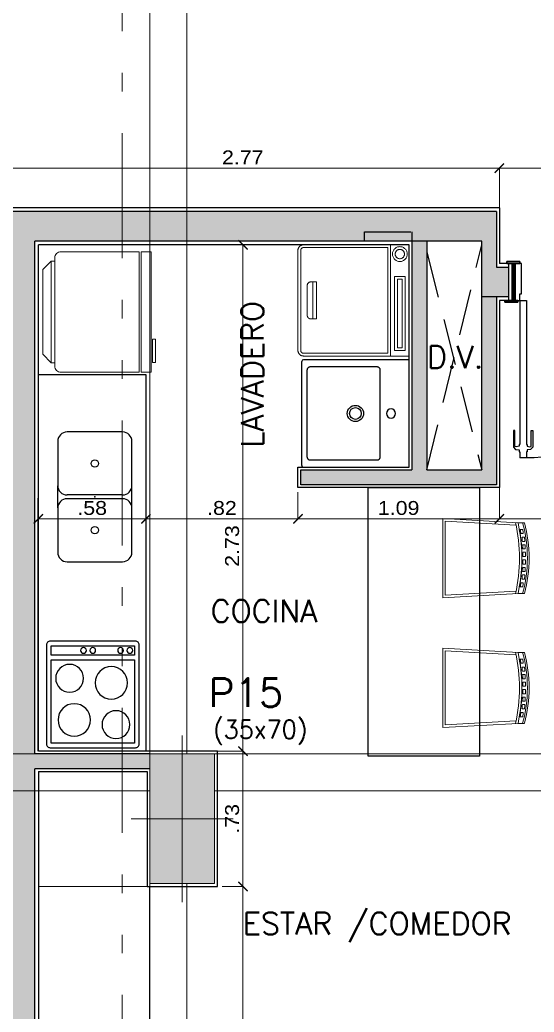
# Model space of a CAD drawing. Header units: metres. Extents: x 219 to 707, y -561 to -17.
# Drawn here: x 350.94 to 353.72, y -131.46 to -126.1 of the extents above; entities that cross this region are included whole.
import ezdxf
from ezdxf.enums import TextEntityAlignment as Align

# ---------------------------------------------------------------- set-up
doc = ezdxf.new("R2010")
doc.units = ezdxf.units.M
for name, pattern in [('CYPE_RAYAPUNTOPUNTO', [0.45, 0.225, -0.075, 0, -0.075, 0, -0.075]), ('HIDDEN', [0.375, 0.25, -0.125]), ('HIDDEN2', [4.7625, 3.175, -1.5875])]:
    doc.linetypes.add(name, pattern=pattern)
for name, color, linetype in [('A-Aberturas', 2, 'Continuous'), ('A-Equipamiento fijo', 253, 'Continuous'), ('A-Muros', 4, 'Continuous'), ('A-Proyección', 1, 'HIDDEN'), ('A-Revoques', 1, 'Continuous'), ('A-Texto', 3, 'Continuous'), ('Dr Ejes en bloque', 4, 'Continuous'), ('TCOTA', 1, 'Continuous')]:
    doc.layers.add(name, color=color, linetype=linetype)
for name, color, linetype, lineweight in [('A-Equipamiento', 251, 'Continuous', 5), ('COTAS_REPLANTEO', 7, 'CYPE_RAYAPUNTOPUNTO', 0), ('PILAR_DIM', 253, 'Continuous', 0), ('PILAR_EJES', 1, 'Continuous', 0), ('PILAR_HORMIGON', 5, 'Continuous', 20), ('PILAR_REF', 253, 'Continuous', 0), ('VIG_CARAS', 253, 'Continuous', 9)]:
    doc.layers.add(name, color=color, linetype=linetype, lineweight=lineweight)
doc.layers.add('M-Muro hueco 11', color=141, linetype='Continuous', transparency=0.5)
doc.layers.add('M1-Muro Común 20', color=12, linetype='Continuous', transparency=0.5)
doc.styles.add('1-50', font='arial.ttf', dxfattribs={"width": 1.1, "height": 0.075})
doc.styles.add('CYPETXT', font='romans', dxfattribs={"height": 0.2})
doc.styles.add('T12', font='romans.shx', dxfattribs={"height": 0.12})
doc.dimstyles.new('1-50', dxfattribs={"dimscale": 0, "dimtxt": 0.075, "dimasz": 0.05, "dimexe": 0, "dimexo": 0.025, "dimgap": 0.02, "dimtad": 1, "dimzin": 4, "dimdsep": 46, "dimtxsty": '1-50', "dimblk": 'ARCHTICK', "dimcen": 0.09, "dimclrd": 256, "dimclre": 8, "dimclrt": 2, "dimadec": 0, "dimazin": 3, "dimtfac": 1, "dimtofl": 0, "dimtmove": 2, "dimatfit": 3, "dimldrblk": 'OPEN90', "dimfxl": 1, "dimtolj": 1, "dimtzin": 0, "dimlwd": 18, "dimlwe": 18, "dimarcsym": 0})

# ---------------------------------------------------------------- blocks, each defined once
blk = doc.blocks.new('_ArchTick')
at = {"color": 0, "linetype": 'ByBlock', "const_width": 0.15}
blk.add_lwpolyline([(-0.5, -0.5), (0.5, 0.5)], dxfattribs=at)
blk = doc.blocks.new('*D389')
at = {"layer": 'Defpoints', "color": 0, "transparency": 16777216}
for p in [(350.7621, -126.9011), (350.7621, -127.1151), (353.531, -127.1151)]:
    blk.add_point(p, dxfattribs=at)
at = {"layer": 'TCOTA', "color": 8, "lineweight": 18, "transparency": 16777216}
for p, q in [((350.7621, -127.0901), (350.7621, -126.9011)), ((353.531, -127.0901), (353.531, -126.9011))]:
    blk.add_line(p, q, dxfattribs=at)
at = {"layer": 'TCOTA', "lineweight": 18, "transparency": 16777216}
blk.add_line((353.531, -126.9011), (350.7621, -126.9011), dxfattribs=at)
at = {"layer": 'TCOTA', "lineweight": 18, "transparency": 16777216, "xscale": 0.05, "yscale": 0.05, "zscale": 0.05, "rotation": 180}
blk.add_blockref('_ArchTick', (350.7621, -126.9011), dxfattribs=at)
at = {"layer": 'TCOTA', "lineweight": 18, "transparency": 16777216, "xscale": 0.05, "yscale": 0.05, "zscale": 0.05}
blk.add_blockref('_ArchTick', (353.531, -126.9011), dxfattribs=at)
at = {"layer": 'TCOTA', "color": 2, "transparency": 16777216, "insert": (352.1466, -126.8434), "char_height": 0.075, "attachment_point": 5, "style": '1-50'}
blk.add_mtext('\\A1;2.77', dxfattribs=at)
blk = doc.blocks.new('_Open90')
at = {"color": 0, "linetype": 'ByBlock', "lineweight": -2}
for p, q in [((0, 0), (-1, 0)), ((-0.5, 0.5), (0, 0)), ((0, 0), (-0.5, -0.5))]:
    blk.add_line(p, q, dxfattribs=at)
blk = doc.blocks.new('*D390')
at = {"layer": 'Defpoints', "color": 0, "transparency": 16777216}
for p in [(353.531, -126.9011), (353.531, -127.4151), (357.976, -127.4151)]:
    blk.add_point(p, dxfattribs=at)
at = {"layer": 'TCOTA', "color": 8, "lineweight": 18, "transparency": 16777216}
for p, q in [((353.531, -127.3901), (353.531, -126.9011)), ((357.976, -127.3901), (357.976, -126.9011))]:
    blk.add_line(p, q, dxfattribs=at)
at = {"layer": 'TCOTA', "lineweight": 18, "transparency": 16777216}
blk.add_line((357.976, -126.9011), (353.531, -126.9011), dxfattribs=at)
at = {"layer": 'TCOTA', "lineweight": 18, "transparency": 16777216, "xscale": 0.05, "yscale": 0.05, "zscale": 0.05, "rotation": 180}
blk.add_blockref('_ArchTick', (353.531, -126.9011), dxfattribs=at)
at = {"layer": 'TCOTA', "lineweight": 18, "transparency": 16777216, "xscale": 0.05, "yscale": 0.05, "zscale": 0.05}
blk.add_blockref('_ArchTick', (357.976, -126.9011), dxfattribs=at)
at = {"layer": 'TCOTA', "color": 2, "transparency": 16777216, "insert": (355.7535, -126.8436), "char_height": 0.075, "attachment_point": 5, "style": '1-50'}
blk.add_mtext('\\A1;4.44', dxfattribs=at)
blk = doc.blocks.new('Lpd')
at = {"linetype": 'Continuous'}
for p, q in [((-0.06, 0.2), (-0.3, 0.2)), ((0.06, 0.2), (-0.06, 0.2)), ((0.3, 0.2), (0.06, 0.2)), ((-0.35, 0.15), (-0.35, -0.15)), ((-0.01, 0.15), (-0.01, -0.15)), ((0.01, 0.15), (0.01, -0.15)), ((0.35, -0.15), (0.35, 0.15)), ((-0.3, -0.2), (-0.06, -0.2)), ((0.06, -0.2), (-0.06, -0.2)), ((0.06, -0.2), (0.3, -0.2))]:
    blk.add_line(p, q, dxfattribs=at)
for centre in [(-0.18, 0), (0.18, 0)]:
    blk.add_circle(centre, 0.02)
for centre, start, end in [((-0.3, 0.15), 90, 180), ((-0.06, 0.15), 0, 90), ((0.06, 0.15), 90, 180), ((0.3, 0.15), 0, 90), ((-0.3, -0.15), 180, 270), ((-0.06, -0.15), 270, 0), ((0.06, -0.15), 180, 270), ((0.3, -0.15), 270, 0)]:
    blk.add_arc(centre, 0.05, start, end, dxfattribs=at)
blk.add_point((0, 0))
blk = doc.blocks.new('Cocelpl')
at = {"layer": 'A-Equipamiento fijo'}
blk.add_lwpolyline([(-0.5, -0.2675), (-0.5, 0.2675, -0.414214), (-0.48, 0.2875), (-0.02, 0.2875, -0.414214), (0, 0.2675), (0, -0.2675, -0.414214), (-0.02, -0.2875), (-0.48, -0.2875, -0.414214)], format="xyb", close=True, dxfattribs=at)
for points in [[(-0.475, 0.2625), (-0.475, -0.1875), (-0.025, -0.1875), (-0.025, 0.2625)], [(-0.475, -0.2125), (-0.475, -0.2625), (-0.025, -0.2625), (-0.025, -0.2125)]]:
    blk.add_lwpolyline(points, close=True, dxfattribs=at)
for centre, radius in [((-0.35, 0.1375), 0.0875), ((-0.125, 0.1625), 0.075), ((-0.15, -0.0625), 0.0875), ((-0.375, -0.0875), 0.075), ((-0.3, -0.2375), 0.0156), ((-0.25, -0.2375), 0.0156), ((-0.1, -0.2375), 0.0156), ((-0.05, -0.2375), 0.0156)]:
    blk.add_circle(centre, radius, dxfattribs=at)
blk = doc.blocks.new('L830_p')
at = {"layer": 'A-Equipamiento fijo'}
for p, q in [((-205.5, 212.4), (-205.5, -188.6)), ((202.5, 214.4), (-203.5, 214.4)), ((204.5, -188.6), (204.5, 212.4)), ((-178, 92.4), (-178, -163.6)), ((165, 104.4), (-166, 104.4)), ((177, -163.6), (177, 92.4)), ((-166, -175.6), (165, -175.6)), ((197.5, -195.6), (-198.5, -195.6))]:
    blk.add_line(p, q, dxfattribs=at)
for points in [[(-166, 104.4, 0), (-167.2, 104.4, 0), (-168.4, 104.2, 0), (-169.5, 103.9, 0), (-170.6, 103.5, 0), (-171.7, 103, 0), (-172.7, 102.4, 0), (-173.6, 101.7, 0), (-174.5, 100.9, 0), (-175.3, 100, 0), (-176, 99.1, 0), (-176.6, 98.1, 0), (-177.1, 97, 0), (-177.5, 95.9, 0), (-177.8, 94.8, 0), (-178, 93.6, 0), (-178, 92.4, 0)], [(177, 92.4, 0), (176.9, 93.6, 0), (176.8, 94.8, 0), (176.5, 95.9, 0), (176.1, 97, 0), (175.6, 98.1, 0), (175, 99.1, 0), (174.3, 100, 0), (173.5, 100.9, 0), (172.6, 101.7, 0), (171.7, 102.4, 0), (170.6, 103, 0), (169.6, 103.5, 0), (168.5, 103.9, 0), (167.3, 104.2, 0), (166.2, 104.4, 0), (165, 104.4, 0)], [(-178, -163.6, 0), (-178, -164.8, 0), (-177.8, -165.9, 0), (-177.5, -167.1, 0), (-177.1, -168.2, 0), (-176.6, -169.2, 0), (-176, -170.3, 0), (-175.3, -171.2, 0), (-174.5, -172.1, 0), (-173.6, -172.9, 0), (-172.7, -173.6, 0), (-171.7, -174.2, 0), (-170.6, -174.7, 0), (-169.5, -175.1, 0), (-168.4, -175.4, 0), (-167.2, -175.5, 0), (-166, -175.6, 0)], [(165, -175.6, 0), (166.2, -175.5, 0), (167.3, -175.4, 0), (168.5, -175.1, 0), (169.6, -174.7, 0), (170.6, -174.2, 0), (171.7, -173.6, 0), (172.6, -172.9, 0), (173.5, -172.1, 0), (174.3, -171.2, 0), (175, -170.3, 0), (175.6, -169.2, 0), (176.1, -168.2, 0), (176.5, -167.1, 0), (176.8, -165.9, 0), (176.9, -164.8, 0), (177, -163.6, 0)]]:
    blk.add_polyline3d(points, dxfattribs=at)
for radius in [31, 22.5]:
    blk.add_circle((-0.5, 9.4), radius, dxfattribs=at)
for centre, radius, start, end in [((-203.5, 212.4), 2, 89.9815, 180), ((202.5, 212.4), 2, 359.9815, 90), ((-0.5, 145.4), 17.5, 0, 180), ((-0.5, 145.4), 17.5, 180, 0), ((-198.5, -188.6), 7, 180.001, 270.001), ((197.5, -188.6), 7, 269.999, 359.999)]:
    blk.add_arc(centre, radius, start, end, dxfattribs=at)
blk = doc.blocks.new('P0.90 Marco 0.20 Planta')
at = {"transparency": 33554661}
h = blk.add_hatch(dxfattribs=at)
h.set_pattern_fill('ANSI31', color=1, scale=0.001, angle=270, style=0)
h.set_pattern_definition([(315, (363.157686, -25.5542188), (0.00224506403, 0.00224506403), [])])
h.paths.add_polyline_path([(359.7432, -114.4673), (359.9432, -114.4673), (359.9432, -114.4523), (359.7432, -114.4523)])
h = blk.add_hatch(dxfattribs=at)
h.set_pattern_fill('ANSI31', color=1, scale=0.001, angle=270, style=0)
h.set_pattern_definition([(315, (363.157686, -26.4892188), (0.00224506403, 0.00224506403), [])])
h.paths.add_polyline_path([(359.9432, -115.4023), (359.7432, -115.4023), (359.7432, -115.3873), (359.9432, -115.3873)])
for p, q in [((359.7432, -114.4523), (359.7432, -114.4323)), ((359.9432, -114.4523), (359.9432, -114.4323)), ((360.6453, -114.4579), (360.7345, -114.4579)), ((360.6453, -114.4665), (360.6453, -114.4579)), ((360.6453, -114.4579), (360.7345, -114.4579)), ((360.6453, -114.4665), (360.6453, -114.4579)), ((360.7308, -114.4665), (360.6453, -114.4665)), ((360.7308, -114.4665), (360.6453, -114.4665)), ((360.7324, -114.474), (360.7308, -114.4665)), ((360.7324, -114.474), (360.7308, -114.4665)), ((360.7345, -114.4579), (360.7475, -114.4697)), ((360.7345, -114.4579), (360.7475, -114.4697)), ((359.9432, -114.4923), (360.72, -114.4923)), ((359.9432, -114.4923), (359.9432, -114.5283)), ((359.9432, -114.4923), (360.72, -114.4923)), ((359.9432, -114.4923), (359.9432, -114.5283)), ((360.72, -114.4923), (360.72, -114.4885)), ((360.72, -114.4885), (360.7297, -114.4885)), ((360.72, -114.4923), (360.72, -114.4885)), ((360.72, -114.4885), (360.7297, -114.4885)), ((360.7297, -114.4885), (360.7324, -114.474)), ((360.7297, -114.4885), (360.7324, -114.474)), ((360.7475, -114.4697), (360.7501, -114.4891)), ((360.7475, -114.4697), (360.7501, -114.4891)), ((360.7501, -114.4891), (360.7598, -114.4891)), ((360.7501, -114.4891), (360.7598, -114.4891)), ((360.7598, -114.4891), (360.7598, -114.4923)), ((360.7598, -114.4891), (360.7598, -114.4923)), ((360.7598, -114.4923), (360.7932, -114.4923)), ((360.7598, -114.4923), (360.7932, -114.4923)), ((360.7932, -114.5283), (360.7932, -114.4923)), ((360.7932, -114.5283), (360.7932, -114.4923)), ((359.9432, -114.5283), (360.72, -114.5283)), ((359.9432, -114.5283), (360.72, -114.5283)), ((360.7308, -114.5542), (360.6453, -114.5542)), ((360.6453, -114.5542), (360.6453, -114.5628)), ((360.7308, -114.5542), (360.6453, -114.5542)), ((360.6453, -114.5542), (360.6453, -114.5628)), ((360.6453, -114.5628), (360.7345, -114.5628)), ((360.6453, -114.5628), (360.7345, -114.5628)), ((360.72, -114.5283), (360.72, -114.5321)), ((360.72, -114.5283), (360.72, -114.5321)), ((360.72, -114.5321), (360.7297, -114.5321)), ((360.72, -114.5321), (360.7297, -114.5321)), ((360.7297, -114.5321), (360.7324, -114.5466)), ((360.7297, -114.5321), (360.7324, -114.5466)), ((360.7324, -114.5466), (360.7308, -114.5542)), ((360.7324, -114.5466), (360.7308, -114.5542)), ((360.7345, -114.5628), (360.7475, -114.5509)), ((360.7345, -114.5628), (360.7475, -114.5509)), ((360.7475, -114.5509), (360.7501, -114.5316)), ((360.7475, -114.5509), (360.7501, -114.5316)), ((360.7501, -114.5316), (360.7598, -114.5316)), ((360.7501, -114.5316), (360.7598, -114.5316)), ((360.7598, -114.5283), (360.7932, -114.5283)), ((360.7598, -114.5316), (360.7598, -114.5283)), ((360.7598, -114.5283), (360.7932, -114.5283)), ((360.7598, -114.5316), (360.7598, -114.5283)), ((359.7432, -115.4023), (359.7432, -115.4223)), ((359.9432, -115.4023), (359.9432, -115.4223))]:
    blk.add_line(p, q, dxfattribs=at)
for points in [[(359.9532, -114.4123), (359.9532, -114.4823), (359.9432, -114.4823), (359.9432, -114.4123)], [(359.7432, -114.4223), (359.7432, -114.4923), (359.7332, -114.4923), (359.7332, -114.4223)], [(359.7432, -115.4323), (359.7432, -115.3623), (359.7332, -115.3623), (359.7332, -115.4323)], [(359.9532, -115.4423), (359.9532, -115.3723), (359.9432, -115.3723), (359.9432, -115.4423)]]:
    blk.add_lwpolyline(points, close=True, dxfattribs=at)
at = {"color": 0, "linetype": 'ByBlock', "transparency": 33554661}
for points in [[(359.9532, -114.4123), (359.9432, -114.4123), (359.9432, -114.4823), (359.9532, -114.4823)], [(359.7432, -114.4223), (359.7332, -114.4223), (359.7332, -114.4923), (359.7432, -114.4923)], [(359.9432, -114.4323), (359.9432, -114.4523), (359.7432, -114.4523), (359.7432, -114.4323)], [(359.9432, -114.4673), (359.9432, -114.4923), (359.9072, -114.4923), (359.9072, -114.5023), (359.7432, -114.5023), (359.7432, -114.4673)], [(359.9432, -115.3873), (359.9432, -115.3623), (359.9072, -115.3623), (359.9072, -115.3523), (359.7432, -115.3523), (359.7432, -115.3873)], [(359.9432, -115.4223), (359.9432, -115.4023), (359.7432, -115.4023), (359.7432, -115.4223)]]:
    blk.add_lwpolyline(points, close=True, dxfattribs=at)
at = {"color": 1, "transparency": 33554661}
blk.add_arc((359.9573, -114.5266), 0.8359, 269.0308, 359.8793, dxfattribs=at)
blk = doc.blocks.new('HELAD7~2')
at = {"color": 252}
for p, q in [((0.0477, 0.2471), (0.0675, 0.2471)), ((0.0477, -0.3221), (0.0675, -0.3221))]:
    blk.add_line(p, q, dxfattribs=at)
blk.add_lwpolyline([(0.0675, 0.2662, -0.414214), (0.1013, 0.3), (0.54, 0.3), (0.54, -0.375), (0.1013, -0.375, -0.414214), (0.0675, -0.3413)], format="xyb", close=True, dxfattribs=at)
for points in [[(0.5513, 0.3), (0.6075, 0.3), (0.6075, -0.375), (0.5513, -0.375)], [(0, 0.1994), (0.0477, 0.2471), (0.0477, -0.3221), (0, -0.2744), (0, -0.0375)], [(0.615, 0.1145), (0.615, 0.2454), (0.6324, 0.2454), (0.6324, 0.1145)]]:
    blk.add_lwpolyline(points, close=True, dxfattribs=at)
blk = doc.blocks.new('PLANTA TIPO 1$0$PLQABY')
at = {"layer": 'A-Equipamiento'}
for p, q in [((-0.3447, 0.5109), (-0.3197, 0.0595)), ((0.1304, 0.5109), (-0.3447, 0.5109)), ((0.1145, 0.4959), (-0.3289, 0.4959)), ((-0.3289, 0.4959), (-0.3053, 0.0721)), ((0.1145, 0.4959), (0.091, 0.0721)), ((0.1304, 0.5109), (0.1053, 0.0595)), ((-0.3196, 0.0595), (-0.3196, 0.0323)), ((-0.3196, 0.0323), (-0.3196, 0.0214)), ((-0.2797, 0.0465), (-0.2797, 0.0316)), ((-0.2546, 0.028), (-0.2546, 0.0428)), ((-0.2321, 0.0209), (-0.2321, 0.0355)), ((-0.2071, 0.0189), (-0.2071, 0.0335)), ((-0.1871, 0.0176), (-0.1871, 0.0322)), ((-0.1622, 0.0165), (-0.1622, 0.031)), ((-0.1422, 0.0158), (-0.1422, 0.0303)), ((-0.1172, 0.0154), (-0.1172, 0.0299)), ((-0.0972, 0.0154), (-0.0972, 0.0299)), ((-0.0722, 0.0158), (-0.0722, 0.0303)), ((-0.0522, 0.0165), (-0.0522, 0.031)), ((-0.0272, 0.0176), (-0.0272, 0.0322)), ((-0.0072, 0.0189), (-0.0072, 0.0335)), ((0.0178, 0.0209), (0.0178, 0.0355)), ((0.0402, 0.028), (0.0402, 0.0428)), ((0.0653, 0.0465), (0.0653, 0.0316)), ((0.1053, 0.0587), (0.1053, 0.0323)), ((0.1053, 0.0323), (0.1053, 0.0214))]:
    blk.add_line(p, q, dxfattribs=at)
for centre, radius, start, end in [((-0.1071, 1.012), 0.9611, 257.16891, 269.99391), ((-0.1071, 1.0061), 0.9702, 257.34292, 269.99414), ((-0.1073, 1.012), 0.9611, 270.00609, 282.83109), ((-0.1073, 1.0061), 0.9702, 270.00586, 282.65708), ((-0.107, 0.8076), 0.8039, 254.66645, 269.9896), ((-0.107, 0.7967), 0.8039, 254.66645, 269.9896), ((-0.1071, 0.9348), 0.8989, 258.9316, 269.99542), ((-0.0647, 1.4355), 1.4056, 261.20168, 262.23477), ((-0.0647, 1.4522), 1.4368, 261.3942, 262.4044), ((-0.1072, 1.4355), 1.4056, 264.90049, 265.92201), ((-0.1072, 1.4522), 1.4368, 265.01151, 266.01071), ((-0.1072, 1.4355), 1.4056, 266.73893, 267.75835), ((-0.1072, 1.4522), 1.4368, 266.80981, 267.80705), ((-0.1072, 1.4355), 1.4056, 268.57401, 269.59238), ((-0.1072, 1.4522), 1.4368, 268.60498, 269.60123), ((-0.1072, 0.9348), 0.8989, 270.00458, 281.0684), ((-0.1073, 0.8076), 0.8039, 270.0104, 285.33355), ((-0.1073, 0.7967), 0.8039, 270.0104, 285.33355), ((-0.1072, 1.4355), 1.4056, 270.40762, 271.42599), ((-0.1072, 1.4522), 1.4368, 270.39877, 271.39502), ((-0.1072, 1.4355), 1.4056, 272.24165, 273.26107), ((-0.1072, 1.4522), 1.4368, 272.19295, 273.19019), ((-0.1072, 1.4355), 1.4056, 274.07799, 275.09951), ((-0.1072, 1.4522), 1.4368, 273.98929, 274.98849), ((-0.1497, 1.4355), 1.4056, 277.76523, 278.79832), ((-0.1497, 1.4522), 1.4368, 277.5956, 278.6058)]:
    blk.add_arc(centre, radius, start, end, dxfattribs=at)
blk = doc.blocks.new('A$C27934')
at = {"layer": 'A-Equipamiento', "color": 8, "linetype": 'HIDDEN2'}
for p, q in [((-0.3892, 0.3001), (-0.3892, 0.2701)), ((-0.3892, 0.3001), (-0.1892, 0.3001)), ((-0.3892, 0.2801), (-0.1892, 0.2801)), ((-0.1892, 0.3001), (-0.1892, 0.2701)), ((-0.3692, 0.2501), (-0.2092, 0.2501))]:
    blk.add_line(p, q, dxfattribs=at)
for points in [[(-0.5892, 0.2301), (-0.5892, 0.8001), (0.0108, 0.8001), (0.0108, 0.2301, -0.414214), (-0.0192, 0.2001), (-0.5592, 0.2001, -0.414214)], [(-0.5742, 0.2301), (-0.5742, 0.6851), (-0.0042, 0.6851), (-0.0042, 0.2301, -0.414214), (-0.0192, 0.2151), (-0.5592, 0.2151, -0.414214)]]:
    blk.add_lwpolyline(points, format="xyb", close=True, dxfattribs=at)
for points in [[(-0.4189, 0.7218), (-0.0189, 0.7218), (-0.0189, 0.7784), (-0.4189, 0.7784)], [(-0.4039, 0.7368), (-0.0339, 0.7368), (-0.0339, 0.7634), (-0.4039, 0.7634)]]:
    blk.add_lwpolyline(points, close=True, dxfattribs=at)
blk.add_lwpolyline([(-0.5892, 0.7001), (0.0108, 0.7001)], dxfattribs=at)
for radius in [0.04, 0.025]:
    blk.add_circle((-0.5392, 0.7501), radius, dxfattribs=at)
for centre, start, end in [((-0.3692, 0.2701), 180, 270), ((-0.2092, 0.2701), 270, 0)]:
    blk.add_arc(centre, 0.02, start, end, dxfattribs=at)
blk = doc.blocks.new('*D244')
at = {"layer": 'Defpoints', "color": 0, "transparency": 16777216}
for p in [(352.0101, -130.7772), (351.9437, -133.7247), (352.1476, -133.7247)]:
    blk.add_point(p, dxfattribs=at)
at = {"layer": 'TCOTA', "color": 8, "lineweight": 18, "transparency": 16777216}
for p, q in [((352.0351, -130.7772), (352.1476, -130.7772)), ((351.9687, -133.7247), (352.1476, -133.7247))]:
    blk.add_line(p, q, dxfattribs=at)
at = {"layer": 'TCOTA', "lineweight": 18, "transparency": 16777216}
blk.add_line((352.1476, -130.7772), (352.1476, -133.7247), dxfattribs=at)
at = {"layer": 'TCOTA', "lineweight": 18, "transparency": 16777216, "xscale": 0.05, "yscale": 0.05, "zscale": 0.05}
for p, rotation in [((352.1476, -130.7772), 90), ((352.1476, -133.7247), 270)]:
    blk.add_blockref('_ArchTick', p, dxfattribs=dict(at, rotation=rotation))
at = {"layer": 'TCOTA', "color": 2, "transparency": 16777216, "insert": (352.0894, -132.251), "char_height": 0.075, "attachment_point": 5, "rotation": 90, "style": '1-50'}
blk.add_mtext('\\A1;2.95', dxfattribs=at)
blk = doc.blocks.new('*D245')
at = {"layer": 'Defpoints', "color": 0, "transparency": 16777216}
for p in [(352.0101, -130.0472), (352.0101, -130.7772), (352.1476, -130.7772)]:
    blk.add_point(p, dxfattribs=at)
at = {"layer": 'TCOTA', "color": 8, "lineweight": 18, "transparency": 16777216}
for p, q in [((352.0351, -130.0472), (352.1476, -130.0472)), ((352.0351, -130.7772), (352.1476, -130.7772))]:
    blk.add_line(p, q, dxfattribs=at)
at = {"layer": 'TCOTA', "lineweight": 18, "transparency": 16777216}
blk.add_line((352.1476, -130.0472), (352.1476, -130.7772), dxfattribs=at)
at = {"layer": 'TCOTA', "lineweight": 18, "transparency": 16777216, "xscale": 0.05, "yscale": 0.05, "zscale": 0.05}
for p, rotation in [((352.1476, -130.0472), 90), ((352.1476, -130.7772), 270)]:
    blk.add_blockref('_ArchTick', p, dxfattribs=dict(at, rotation=rotation))
at = {"layer": 'TCOTA', "color": 2, "transparency": 16777216, "insert": (352.0893, -130.4122), "char_height": 0.075, "attachment_point": 5, "rotation": 90, "style": '1-50'}
blk.add_mtext('\\A1;.73', dxfattribs=at)
blk = doc.blocks.new('*D246')
at = {"layer": 'Defpoints', "color": 0, "transparency": 16777216}
for p in [(351.8723, -127.3151), (351.8711, -130.0471), (352.1476, -130.0471)]:
    blk.add_point(p, dxfattribs=at)
at = {"layer": 'TCOTA', "color": 8, "lineweight": 18, "transparency": 16777216}
for p, q in [((351.8973, -127.3151), (352.1476, -127.3151)), ((351.8961, -130.0471), (352.1476, -130.0471))]:
    blk.add_line(p, q, dxfattribs=at)
at = {"layer": 'TCOTA', "lineweight": 18, "transparency": 16777216}
blk.add_line((352.1476, -127.3151), (352.1476, -130.0471), dxfattribs=at)
at = {"layer": 'TCOTA', "lineweight": 18, "transparency": 16777216, "xscale": 0.05, "yscale": 0.05, "zscale": 0.05}
for p, rotation in [((352.1476, -127.3151), 90), ((352.1476, -130.0471), 270)]:
    blk.add_blockref('_ArchTick', p, dxfattribs=dict(at, rotation=rotation))
at = {"layer": 'TCOTA', "color": 2, "transparency": 16777216, "insert": (352.0893, -128.9403), "char_height": 0.075, "attachment_point": 5, "rotation": 90, "style": '1-50'}
blk.add_mtext('\\A1;2.73', dxfattribs=at)
blk = doc.blocks.new('*D247')
at = {"layer": 'Defpoints', "color": 0, "transparency": 16777216}
for p in [(351.0439, -128.6884), (351.624, -128.6884), (351.624, -128.7938)]:
    blk.add_point(p, dxfattribs=at)
at = {"layer": 'TCOTA', "color": 8, "lineweight": 18, "transparency": 16777216}
for p, q in [((351.0439, -128.7134), (351.0439, -128.7938)), ((351.624, -128.7134), (351.624, -128.7938))]:
    blk.add_line(p, q, dxfattribs=at)
at = {"layer": 'TCOTA', "lineweight": 18, "transparency": 16777216}
blk.add_line((351.0439, -128.7938), (351.624, -128.7938), dxfattribs=at)
at = {"layer": 'TCOTA', "lineweight": 18, "transparency": 16777216, "xscale": 0.05, "yscale": 0.05, "zscale": 0.05, "rotation": 180}
blk.add_blockref('_ArchTick', (351.0439, -128.7938), dxfattribs=at)
at = {"layer": 'TCOTA', "lineweight": 18, "transparency": 16777216, "xscale": 0.05, "yscale": 0.05, "zscale": 0.05}
blk.add_blockref('_ArchTick', (351.624, -128.7938), dxfattribs=at)
at = {"layer": 'TCOTA', "color": 2, "transparency": 16777216, "insert": (351.3339, -128.7355), "char_height": 0.075, "attachment_point": 5, "style": '1-50'}
blk.add_mtext('\\A1;.58', dxfattribs=at)
blk = doc.blocks.new('*D248')
at = {"layer": 'Defpoints', "color": 0, "transparency": 16777216}
for p in [(351.624, -128.625), (352.4443, -128.6249), (351.624, -128.7938)]:
    blk.add_point(p, dxfattribs=at)
at = {"layer": 'TCOTA', "color": 8, "lineweight": 18, "transparency": 16777216}
for p, q in [((351.624, -128.65), (351.624, -128.7938)), ((352.4443, -128.6499), (352.4443, -128.7938))]:
    blk.add_line(p, q, dxfattribs=at)
at = {"layer": 'TCOTA', "lineweight": 18, "transparency": 16777216}
blk.add_line((352.4443, -128.7938), (351.624, -128.7938), dxfattribs=at)
at = {"layer": 'TCOTA', "lineweight": 18, "transparency": 16777216, "xscale": 0.05, "yscale": 0.05, "zscale": 0.05, "rotation": 180}
blk.add_blockref('_ArchTick', (351.624, -128.7938), dxfattribs=at)
at = {"layer": 'TCOTA', "lineweight": 18, "transparency": 16777216, "xscale": 0.05, "yscale": 0.05, "zscale": 0.05}
blk.add_blockref('_ArchTick', (352.4443, -128.7938), dxfattribs=at)
at = {"layer": 'TCOTA', "color": 2, "transparency": 16777216, "insert": (352.0341, -128.7355), "char_height": 0.075, "attachment_point": 5, "style": '1-50'}
blk.add_mtext('\\A1;.82', dxfattribs=at)
blk = doc.blocks.new('*D249')
at = {"layer": 'Defpoints', "color": 0, "transparency": 16777216}
for p in [(352.4443, -128.6249), (353.531, -128.6249), (352.4443, -128.7938)]:
    blk.add_point(p, dxfattribs=at)
at = {"layer": 'TCOTA', "color": 8, "lineweight": 18, "transparency": 16777216}
for p, q in [((352.4443, -128.6499), (352.4443, -128.7938)), ((353.531, -128.6499), (353.531, -128.7938))]:
    blk.add_line(p, q, dxfattribs=at)
at = {"layer": 'TCOTA', "lineweight": 18, "transparency": 16777216}
blk.add_line((353.531, -128.7938), (352.4443, -128.7938), dxfattribs=at)
at = {"layer": 'TCOTA', "lineweight": 18, "transparency": 16777216, "xscale": 0.05, "yscale": 0.05, "zscale": 0.05, "rotation": 180}
blk.add_blockref('_ArchTick', (352.4443, -128.7938), dxfattribs=at)
at = {"layer": 'TCOTA', "lineweight": 18, "transparency": 16777216, "xscale": 0.05, "yscale": 0.05, "zscale": 0.05}
blk.add_blockref('_ArchTick', (353.531, -128.7938), dxfattribs=at)
at = {"layer": 'TCOTA', "color": 2, "transparency": 16777216, "insert": (352.9876, -128.7355), "char_height": 0.075, "attachment_point": 5, "style": '1-50'}
blk.add_mtext('\\A1;1.09', dxfattribs=at)
blk = doc.blocks.new('*D250')
at = {"layer": 'Defpoints', "color": 0, "transparency": 16777216}
for p in [(353.531, -128.5622), (354.6798, -128.5622), (353.531, -128.7938)]:
    blk.add_point(p, dxfattribs=at)
at = {"layer": 'TCOTA', "color": 8, "lineweight": 18, "transparency": 16777216}
for p, q in [((353.531, -128.5872), (353.531, -128.7938)), ((354.6798, -128.5872), (354.6798, -128.7938))]:
    blk.add_line(p, q, dxfattribs=at)
at = {"layer": 'TCOTA', "lineweight": 18, "transparency": 16777216}
blk.add_line((354.6798, -128.7938), (353.531, -128.7938), dxfattribs=at)
at = {"layer": 'TCOTA', "lineweight": 18, "transparency": 16777216, "xscale": 0.05, "yscale": 0.05, "zscale": 0.05, "rotation": 180}
blk.add_blockref('_ArchTick', (353.531, -128.7938), dxfattribs=at)
at = {"layer": 'TCOTA', "lineweight": 18, "transparency": 16777216, "xscale": 0.05, "yscale": 0.05, "zscale": 0.05}
blk.add_blockref('_ArchTick', (354.6798, -128.7938), dxfattribs=at)
at = {"layer": 'TCOTA', "color": 2, "transparency": 16777216, "insert": (354.1054, -128.7355), "char_height": 0.075, "attachment_point": 5, "style": '1-50'}
blk.add_mtext('\\A1;1.15', dxfattribs=at)
blk = doc.blocks.new('Ejes del pilar')
at = {"layer": 'PILAR_EJES'}
for p, q in [((0, -0.5), (0, 0.5)), ((-0.5, 0), (0.5, 0))]:
    blk.add_line(p, q, dxfattribs=at)
blk = doc.blocks.new('A$Ce77abe1e')
h = blk.add_hatch(color=253)
h.dxf.hatch_style = 1
h.paths.add_polyline_path([(-0.35, -0.1), (0.35, -0.1), (0.35, 0.1), (-0.35, 0.1)])
h.paths.add_polyline_path([(4.525, -0.1004), (5.325, -0.1004), (5.325, 0.0996), (4.525, 0.0996)])
h.paths.add_polyline_path([(4.7997, -3.6492), (5.4997, -3.6492), (5.4997, -3.3492), (4.7997, -3.3492)])
h.paths.add_polyline_path([(-0.8503, -3.5992), (-0.0503, -3.5992), (-0.0503, -3.3492), (-0.8503, -3.3492)])
h.paths.add_polyline_path([(-0.8508, -9.9381), (-0.1508, -9.9381), (-0.1508, -9.6381), (-0.8508, -9.6381)])
h.paths.add_polyline_path([(4.7992, -10.4381), (5.0992, -10.4381), (5.0992, -9.6381), (4.7992, -9.6381)])
h.paths.add_polyline_path([(-0.3511, -13.9003), (-0.0511, -13.9003), (-0.0511, -13.3003), (-0.3511, -13.3003)])
h.paths.add_polyline_path([(4.7989, -13.9003), (5.0989, -13.9003), (5.0989, -13.3003), (4.7989, -13.3003)])
h.paths.add_polyline_path([(10.048, -13.9003), (10.348, -13.9003), (10.348, -13.3003), (10.048, -13.3003)])
h.paths.add_polyline_path([(10.0492, -10.3381), (10.3992, -10.3381), (10.3992, -9.6381), (10.0492, -9.6381)])
h.paths.add_polyline_path([(13.0992, -10.3381), (13.3992, -10.3381), (13.3992, -9.6381), (13.0992, -9.6381)])
h.paths.add_polyline_path([(13.0989, -13.9003), (13.3989, -13.9003), (13.3989, -13.2003), (13.0989, -13.2003)])
h.paths.add_polyline_path([(17.7502, -13.9003), (18.4502, -13.9003), (18.4502, -13.6003), (17.7502, -13.6003)])
h.paths.add_polyline_path([(23.15, -13.9003), (23.45, -13.9003), (23.45, -13.3003), (23.15, -13.3003)])
h.paths.add_polyline_path([(23.15, -10.3381), (23.45, -10.3381), (23.45, -9.6381), (23.15, -9.6381)])
h.paths.add_polyline_path([(23.1497, -3.5519), (23.4497, -3.5519), (23.4497, -2.8519), (23.1497, -2.8519)])
h.paths.add_polyline_path([(22.85, -0.2), (23.45, -0.2), (23.45, 0.1), (22.85, 0.1)])
h.paths.add_polyline_path([(13.6997, -4.05), (13.9997, -4.05), (13.9997, -3.35), (13.6997, -3.35)])
h.paths.add_polyline_path([(16.4997, -4.0492), (16.7997, -4.0492), (16.7997, -3.3492), (16.4997, -3.3492)])
h.paths.add_polyline_path([(9.5497, -3.6492), (10.2497, -3.6492), (10.2497, -3.3492), (9.5497, -3.3492)])
h.paths.add_polyline_path([(9.55, -0.2), (10.25, -0.2), (10.25, 0.1), (9.55, 0.1)])
at = {"layer": 'PILAR_HORMIGON'}
h = blk.add_hatch(color=253, dxfattribs=at)
h.dxf.hatch_style = 1
h.paths.add_polyline_path([(13.6998, -0.1), (14.3998, -0.1), (14.3998, 0.1), (13.6998, 0.1)], flags=17)
h.paths.add_polyline_path([(23.15, -13.9003), (23.45, -13.9003), (23.45, -13.3003), (23.15, -13.3003)], flags=17)
h.paths.add_polyline_path([(17.7502, -13.9003), (18.4502, -13.9003), (18.4502, -13.6003), (17.7502, -13.6003)], flags=17)
h.paths.add_polyline_path([(13.0989, -13.9003), (13.3989, -13.9003), (13.3989, -13.2003), (13.0989, -13.2003)], flags=17)
h.paths.add_polyline_path([(10.048, -13.9003), (10.348, -13.9003), (10.348, -13.3003), (10.048, -13.3003)], flags=17)
h.paths.add_polyline_path([(4.7989, -13.9003), (5.0989, -13.9003), (5.0989, -13.3003), (4.7989, -13.3003)], flags=17)
h.paths.add_polyline_path([(-0.3511, -13.9003), (-0.0511, -13.9003), (-0.0511, -13.3003), (-0.3511, -13.3003)], flags=17)
h.paths.add_polyline_path([(23.15, -10.3381), (23.45, -10.3381), (23.45, -9.6381), (23.15, -9.6381)], flags=17)
h.paths.add_polyline_path([(13.0992, -10.3381), (13.3992, -10.3381), (13.3992, -9.6381), (13.0992, -9.6381)], flags=17)
h.paths.add_polyline_path([(10.0492, -10.3381), (10.3992, -10.3381), (10.3992, -9.6381), (10.0492, -9.6381)], flags=17)
h.paths.add_polyline_path([(4.7992, -10.4381), (5.0992, -10.4381), (5.0992, -9.6381), (4.7992, -9.6381)], flags=17)
h.paths.add_polyline_path([(-0.8508, -9.9381), (-0.1508, -9.9381), (-0.1508, -9.6381), (-0.8508, -9.6381)], flags=17)
h.paths.add_polyline_path([(23.1497, -3.5519), (23.4497, -3.5519), (23.4497, -2.8519), (23.1497, -2.8519)], flags=17)
h.paths.add_polyline_path([(16.4997, -4.0492), (16.7997, -4.0492), (16.7997, -3.3492), (16.4997, -3.3492)], flags=17)
h.paths.add_polyline_path([(13.6997, -4.05), (13.9997, -4.05), (13.9997, -3.35), (13.6997, -3.35)], flags=17)
h.paths.add_polyline_path([(9.5497, -3.6492), (10.2497, -3.6492), (10.2497, -3.3492), (9.5497, -3.3492)], flags=17)
h.paths.add_polyline_path([(4.7997, -3.6492), (5.4997, -3.6492), (5.4997, -3.3492), (4.7997, -3.3492)], flags=17)
h.paths.add_polyline_path([(-0.8503, -3.5992), (-0.0503, -3.5992), (-0.0503, -3.3492), (-0.8503, -3.3492)], flags=17)
h.paths.add_polyline_path([(22.85, -0.2), (23.45, -0.2), (23.45, 0.1), (22.85, 0.1)], flags=17)
h.paths.add_polyline_path([(16.5, -0.1), (17.2, -0.1), (17.2, 0.1), (16.5, 0.1)], flags=17)
h.paths.add_polyline_path([(9.55, -0.2), (10.25, -0.2), (10.25, 0.1), (9.55, 0.1)], flags=17)
h.paths.add_polyline_path([(4.525, -0.1004), (5.325, -0.1004), (5.325, 0.0996), (4.525, 0.0996)], flags=17)
h.paths.add_polyline_path([(-0.35, -0.1), (0.35, -0.1), (0.35, 0.1), (-0.35, 0.1)], flags=17)
h.paths.add_polyline_path([(16.4997, -4.0492), (16.7997, -4.0492), (16.7997, -3.3492), (16.4997, -3.3492)], flags=0)
h.paths.add_polyline_path([(13.6997, -4.05), (13.9997, -4.05), (13.9997, -3.35), (13.6997, -3.35)], flags=0)
h.paths.add_polyline_path([(16.5, -0.1), (17.2, -0.1), (17.2, 0.1), (16.5, 0.1)])
h.paths.add_polyline_path([(13.6998, -0.1), (14.3998, -0.1), (14.3998, 0.1), (13.6998, 0.1)])
h.paths.add_polyline_path([(13.6998, -0.1), (14.3998, -0.1), (14.3998, 0.1), (13.6998, 0.1)], flags=17)
h.paths.add_polyline_path([(23.15, -13.9003), (23.45, -13.9003), (23.45, -13.3003), (23.15, -13.3003)], flags=17)
h.paths.add_polyline_path([(17.7502, -13.9003), (18.4502, -13.9003), (18.4502, -13.6003), (17.7502, -13.6003)], flags=17)
h.paths.add_polyline_path([(13.0989, -13.9003), (13.3989, -13.9003), (13.3989, -13.2003), (13.0989, -13.2003)], flags=17)
h.paths.add_polyline_path([(10.048, -13.9003), (10.348, -13.9003), (10.348, -13.3003), (10.048, -13.3003)], flags=17)
h.paths.add_polyline_path([(4.7989, -13.9003), (5.0989, -13.9003), (5.0989, -13.3003), (4.7989, -13.3003)], flags=17)
h.paths.add_polyline_path([(-0.3511, -13.9003), (-0.0511, -13.9003), (-0.0511, -13.3003), (-0.3511, -13.3003)], flags=17)
h.paths.add_polyline_path([(23.15, -10.3381), (23.45, -10.3381), (23.45, -9.6381), (23.15, -9.6381)], flags=17)
h.paths.add_polyline_path([(13.0992, -10.3381), (13.3992, -10.3381), (13.3992, -9.6381), (13.0992, -9.6381)], flags=17)
h.paths.add_polyline_path([(10.0492, -10.3381), (10.3992, -10.3381), (10.3992, -9.6381), (10.0492, -9.6381)], flags=17)
h.paths.add_polyline_path([(4.7992, -10.4381), (5.0992, -10.4381), (5.0992, -9.6381), (4.7992, -9.6381)], flags=17)
h.paths.add_polyline_path([(-0.8508, -9.9381), (-0.1508, -9.9381), (-0.1508, -9.6381), (-0.8508, -9.6381)], flags=17)
h.paths.add_polyline_path([(23.1497, -3.5519), (23.4497, -3.5519), (23.4497, -2.8519), (23.1497, -2.8519)], flags=17)
h.paths.add_polyline_path([(16.4997, -4.0492), (16.7997, -4.0492), (16.7997, -3.3492), (16.4997, -3.3492)], flags=17)
h.paths.add_polyline_path([(13.6997, -4.05), (13.9997, -4.05), (13.9997, -3.35), (13.6997, -3.35)], flags=17)
h.paths.add_polyline_path([(9.5497, -3.6492), (10.2497, -3.6492), (10.2497, -3.3492), (9.5497, -3.3492)], flags=17)
h.paths.add_polyline_path([(4.7997, -3.6492), (5.4997, -3.6492), (5.4997, -3.3492), (4.7997, -3.3492)], flags=17)
h.paths.add_polyline_path([(-0.8503, -3.5992), (-0.0503, -3.5992), (-0.0503, -3.3492), (-0.8503, -3.3492)], flags=17)
h.paths.add_polyline_path([(22.85, -0.2), (23.45, -0.2), (23.45, 0.1), (22.85, 0.1)], flags=17)
h.paths.add_polyline_path([(16.5, -0.1), (17.2, -0.1), (17.2, 0.1), (16.5, 0.1)], flags=17)
h.paths.add_polyline_path([(9.55, -0.2), (10.25, -0.2), (10.25, 0.1), (9.55, 0.1)], flags=17)
h.paths.add_polyline_path([(4.525, -0.1004), (5.325, -0.1004), (5.325, 0.0996), (4.525, 0.0996)], flags=17)
h.paths.add_polyline_path([(-0.35, -0.1), (0.35, -0.1), (0.35, 0.1), (-0.35, 0.1)], flags=17)
blk.add_lwpolyline([(10.0492, -10.3381), (10.3992, -10.3381), (10.3992, -9.6381), (10.0492, -9.6381), (10.0492, -10.3381)], close=True, dxfattribs=at)
blk.add_lwpolyline([(10.0492, -10.3381), (10.3992, -10.3381), (10.3992, -9.6381), (10.0492, -9.6381), (10.0492, -10.3381)], close=True, dxfattribs=at)
at = {"layer": 'VIG_CARAS'}
for points in [[(10.0497, -3.6492), (10.0497, -9.6381)], [(10.2497, -3.6492), (10.2497, -9.6381)], [(5.0992, -9.6381), (10.0492, -9.6381)], [(10.3992, -9.6381), (13.0992, -9.6381)], [(5.0992, -9.8381), (10.0492, -9.8381)], [(10.3992, -9.8381), (13.0992, -9.8381)], [(10.0492, -10.3381), (10.0492, -13.3003)], [(10.2492, -10.3381), (10.2492, -13.3003)]]:
    blk.add_lwpolyline(points, dxfattribs=at)
at = {"layer": 'PILAR_EJES', "xscale": 0.55, "yscale": 0.9000000000000001}
blk.add_blockref('Ejes del pilar', (10.2242, -9.9881), dxfattribs=at)
at = {"layer": 'PILAR_DIM', "lineweight": 0, "style": 'CYPETXT', "width": 0.882521}
blk.add_text('(35x70)', height=0.1, dxfattribs=at).set_placement((10.391, -9.556), (10.8995, -9.556), align=Align.FIT)
blk.add_text('(35x70)', height=0.1, dxfattribs=at).set_placement((10.391, -9.556), (10.8995, -9.556), align=Align.FIT)
at = {"layer": 'PILAR_REF', "style": 'CYPETXT', "width": 0.951021}
blk.add_text('P15', height=0.15333, dxfattribs=at).set_placement((10.367, -9.3847), (10.7698, -9.3847), align=Align.FIT)
blk = doc.blocks.new('DSADADASDAS')
at = {"layer": 'COTAS_REPLANTEO', "ltscale": 3}
for p, q in [((125.7777, 125.9327, -0.525), (125.7777, 146.4778, -0.525)), ((110.0984, 134.1088, -0.525), (141.6696, 134.1088, -0.525))]:
    blk.add_line(p, q, dxfattribs=at)

msp = doc.modelspace()

# ---------------------------------------------------------------- hatches: boundary and pattern name
at = {"layer": 'M-Muro hueco 11', "transparency": 33554534}
h = msp.add_hatch(color=256, dxfattribs=at)
h.dxf.hatch_style = 1
h.paths.add_polyline_path([(353.0593, -127.2951), (353.1393, -127.2951), (353.1393, -128.5299), (353.436, -128.5299), (353.436, -127.5951), (353.516, -127.5951), (353.516, -128.6099), (352.4593, -128.6099), (352.4593, -128.5299), (353.0593, -128.5299)])
h = msp.add_hatch(color=256, dxfattribs=at)
h.dxf.hatch_style = 1
h.paths.add_polyline_path([(351.6448, -130.0622), (351.0239, -130.0618), (351.0239, -130.1418), (351.6448, -130.1422)])
at = {"layer": 'M1-Muro Común 20', "transparency": 33554687}
h = msp.add_hatch(color=256, dxfattribs=at)
h.dxf.hatch_style = 1
h.paths.add_polyline_path([(350.8639, -127.2951), (350.8639, -134.1454), (351.0239, -134.1454), (351.0239, -127.2951), (353.0593, -127.2951), (353.1393, -127.2951), (353.436, -127.2951), (353.516, -127.2951), (353.516, -127.1351), (350.7821, -127.1351), (350.7821, -127.2651), (350.8021, -127.2651), (350.8021, -127.2751), (350.7821, -127.2751), (350.7821, -127.2951)])
h = msp.add_hatch(color=256, dxfattribs=at)
h.dxf.hatch_style = 1
h.paths.add_polyline_path([(353.436, -127.5951), (353.581, -127.5951), (353.581, -127.4351), (353.516, -127.4351), (353.516, -127.2951), (353.436, -127.2951)])

# ---------------------------------------------------------------- linework, layer by layer
at = {"layer": 'A-Equipamiento', "transparency": 33554687}
for points in [[(351.624, -129.908), (351.624, -129.9105), (351.6261, -129.9105)], [(351.6301, -130.7772), (351.0439, -130.7772)]]:
    msp.add_lwpolyline(points, dxfattribs=at)
msp.add_lwpolyline([(351.0439, -130.7772), (351.644, -130.7772), (351.644, -134.1254), (351.0439, -134.1254)], close=True, dxfattribs=at)
at = {"layer": 'A-Equipamiento fijo', "transparency": 33554687}
for points in [[(351.624, -130.0469), (351.044, -130.0469), (351.044, -128.0151), (351.624, -128.0151)], [(353.424, -128.6249), (353.424, -130.0737), (352.824, -130.0737), (352.824, -128.6249)]]:
    msp.add_lwpolyline(points, close=True, dxfattribs=at)
at = {"layer": 'A-Muros', "transparency": 33554687}
for p, q in [((353.516, -127.1351), (350.7821, -127.1351)), ((353.516, -127.1351), (353.516, -127.4351)), ((353.0593, -127.2951), (353.0593, -128.5299)), ((353.436, -127.2951), (353.1393, -127.2951)), ((353.1393, -127.2951), (353.1393, -128.5299)), ((353.436, -128.5299), (353.436, -127.2951)), ((353.516, -127.4351), (353.581, -127.4351)), ((353.516, -127.5951), (353.516, -128.6099)), ((352.4593, -128.6099), (352.4593, -128.5299)), ((352.4593, -128.5299), (353.0593, -128.5299)), ((353.1393, -128.5299), (353.436, -128.5299)), ((353.516, -128.6099), (352.4593, -128.6099)), ((351.6459, -130.0622), (351.0239, -130.0618)), ((351.6459, -130.1422), (351.0239, -130.1418))]:
    msp.add_line(p, q, dxfattribs=at)
at = {"layer": 'A-Muros'}
for p, q in [((353.0593, -127.2951), (351.0239, -127.2951)), ((353.581, -127.4351), (353.581, -127.5951)), ((353.581, -127.5951), (353.516, -127.5951))]:
    msp.add_line(p, q, dxfattribs=at)
at = {"layer": 'A-Muros', "transparency": 33554687}
for points in [[(351.0239, -130.0618), (351.0239, -127.2951)], [(351.0239, -134.1454), (351.0239, -130.1418)]]:
    msp.add_lwpolyline(points, dxfattribs=at)
at = {"layer": 'A-Proyección', "color": 2, "transparency": 33554687}
msp.add_lwpolyline([(352.8037, -127.2951), (352.8037, -127.2451), (353.0593, -127.2451), (353.0593, -127.2951)], dxfattribs=at)
at = {"layer": 'A-Proyección', "transparency": 33554687}
for points in [[(353.1393, -128.5299), (353.436, -127.3151)], [(353.1393, -127.3551), (353.436, -128.5299)]]:
    msp.add_lwpolyline(points, dxfattribs=at)
at = {"layer": 'A-Revoques', "transparency": 33554687}
for p, q in [((353.531, -127.1151), (350.7821, -127.1151)), ((353.531, -127.1151), (353.531, -127.4151)), ((353.0443, -127.3151), (351.0439, -127.3151)), ((353.0443, -128.5149), (353.0443, -127.3151)), ((353.531, -127.6151), (353.531, -128.6249)), ((352.4443, -128.6249), (352.4443, -128.5149)), ((352.4443, -128.5149), (353.0443, -128.5149)), ((353.531, -128.6249), (352.4443, -128.6249)), ((352.0101, -130.0472), (351.044, -130.0468)), ((352.0101, -130.7772), (352.0101, -130.0472)), ((351.0439, -130.1568), (351.6309, -130.1572)), ((351.6309, -130.1572), (351.6301, -130.7772)), ((351.6301, -130.7772), (352.0101, -130.7772))]:
    msp.add_line(p, q, dxfattribs=at)
at = {"layer": 'A-Revoques'}
for p, q in [((353.581, -127.4151), (353.531, -127.4151)), ((353.581, -127.6151), (353.531, -127.6151))]:
    msp.add_line(p, q, dxfattribs=at)
at = {"layer": 'A-Revoques', "transparency": 33554687}
for points in [[(351.0427, -130.0468), (351.0439, -127.3151)], [(351.0439, -134.1254), (351.0467, -130.1568)]]:
    msp.add_lwpolyline(points, dxfattribs=at)
at = {"layer": 'TCOTA'}
for p, q in [((353.1393, -127.2951), (353.0593, -127.2951)), ((353.1393, -127.2951), (353.0593, -127.2951)), ((353.516, -127.5951), (353.436, -127.5951))]:
    msp.add_line(p, q, dxfattribs=at)

# ---------------------------------------------------------------- block references
msp.add_blockref('A$Ce77abe1e', (341.5956, -120.4237))
at = {"layer": 'A-Aberturas', "transparency": 33554661, "xscale": -1, "rotation": 90}
msp.add_blockref('P0.90 Marco 0.20 Planta', (239.1487, 232.3281), dxfattribs=at)
at = {"layer": 'A-Equipamiento', "transparency": 33554687, "rotation": 270}
msp.add_blockref('A$C27934', (352.2441, -127.9043), dxfattribs=at)
at = {"layer": 'A-Equipamiento', "transparency": 33554687}
for name, p, xscale, yscale, zscale, rotation in [('HELAD7~2', (351.0674, -127.7134), -0.9629627000411352, 0.9629627000411352, 0.9629627000411352, 180), ('PLANTA TIPO 1$0$PLQABY', (353.6856, -128.9094), 0.9000000000000018, 0.9000000000000018, 0.9000000000000018, 90), ('PLANTA TIPO 1$0$PLQABY', (353.6856, -129.6094), 0.9000000000000018, 0.9000000000000018, 0.9000000000000018, 90)]:
    msp.add_blockref(name, p, dxfattribs=dict(at, xscale=xscale, yscale=yscale, zscale=zscale, rotation=rotation))
at = {"layer": 'A-Equipamiento fijo', "transparency": 33554687, "xscale": 0.001413275039522136, "yscale": 0.001413275039522136, "zscale": 0.001413275039522136, "rotation": 270}
msp.add_blockref('L830_p', (352.7412, -128.2259), dxfattribs=at)
at = {"layer": 'A-Equipamiento fijo', "transparency": 33554687, "rotation": 270}
msp.add_blockref('Lpd', (351.3482, -128.675), dxfattribs=at)
at = {"layer": 'A-Equipamiento fijo', "transparency": 33554687, "xscale": -1, "rotation": 180}
msp.add_blockref('Cocelpl', (351.5871, -129.7412), dxfattribs=at)
at = {"layer": 'Dr Ejes en bloque'}
msp.add_blockref('DSADADASDAS', (225.7179, -264.1705, 0.525), dxfattribs=at)

# ---------------------------------------------------------------- texts
at = {"layer": 'A-Texto', "transparency": 33554687, "style": 'T12'}
msp.add_text('LAVADERO', height=0.12, rotation=90, dxfattribs=at).set_placement((352.2586, -128.4104))
for s, p in [('D.V.', (353.1413, -127.9805)), ('COCINA', (351.9737, -129.3512)), ('ESTAR /COMEDOR', (352.1468, -131.0372))]:
    msp.add_text(s, height=0.12, dxfattribs=at).set_placement(p)

# ---------------------------------------------------------------- dimensions: what is measured, and where the dimension line sits
at = {"layer": 'TCOTA'}
for base, p1, p2, picture, middle in [((350.7621, -126.9011), (353.531, -127.1151), (350.7621, -127.1151), '*D389', (352.1466, -126.8434)), ((353.53099, -126.9011), (357.97598, -127.4151), (353.53099, -127.4151), '*D390', (355.75348, -126.8436)), ((353.531, -128.7938), (354.6798, -128.5622), (353.531, -128.5622), '*D250', (354.1054, -128.7355)), ((351.624, -128.7938), (352.4443, -128.6249), (351.624, -128.625), '*D248', (352.0341, -128.7355)), ((352.4443, -128.7938), (353.531, -128.6249), (352.4443, -128.6249), '*D249', (352.9876, -128.7355)), ((351.624, -128.7938), (351.0439, -128.6884), (351.624, -128.6884), '*D247', (351.3339, -128.7355))]:
    dim = msp.add_linear_dim(base=base, p1=p1, p2=p2, dimstyle='1-50', override={"dimscale": 1}, dxfattribs=at)
    dim.commit()
    dim.dimension.update_dxf_attribs({"geometry": picture, "text_midpoint": middle})
dim = msp.add_linear_dim(base=(352.1476, -130.0471), p1=(351.8723, -127.3151), p2=(351.8711, -130.0471), angle=90, dimstyle='1-50', override={"dimscale": 1}, dxfattribs=at)
dim.commit()
dim.dimension.update_dxf_attribs({"geometry": '*D246', "text_midpoint": (352.0893, -128.9403), "dimtype": 160})
for base, p1, p2, picture, middle in [((352.1476, -130.7772), (352.0101, -130.0472), (352.0101, -130.7772), '*D245', (352.0893, -130.4122)), ((352.1476, -133.7247), (352.0101, -130.7772), (351.9437, -133.7247), '*D244', (352.0894, -132.251))]:
    dim = msp.add_linear_dim(base=base, p1=p1, p2=p2, angle=90, dimstyle='1-50', override={"dimscale": 1}, dxfattribs=at)
    dim.commit()
    dim.dimension.update_dxf_attribs({"geometry": picture, "text_midpoint": middle})

doc.saveas('drawing.dxf')
